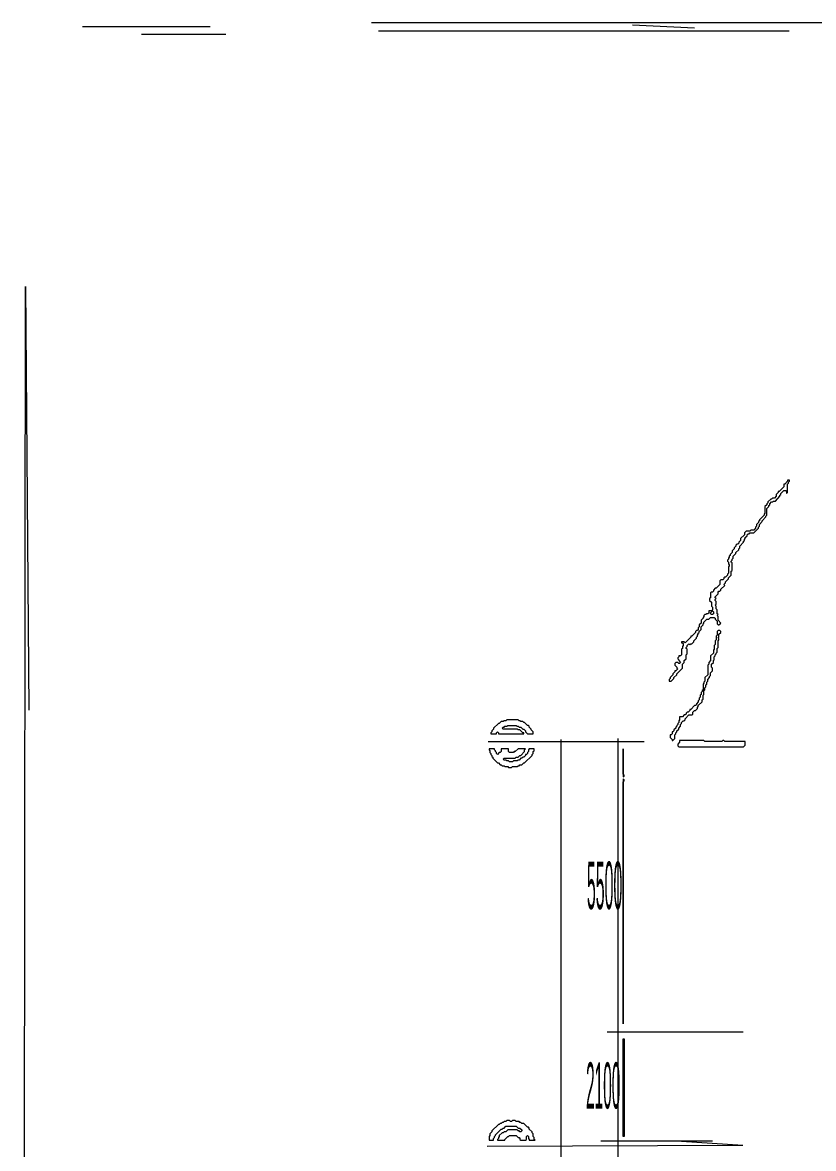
# Model space of a CAD drawing. Header units: millimetres. Extents: x 4 to 412, y 4 to 291.
# Drawn here: x 4 to 77.7, y 185 to 290 of the extents above; entities that cross this region are included whole.
import ezdxf

# ---------------------------------------------------------------- set-up
doc = ezdxf.new("R2010")
doc.units = ezdxf.units.MM
for name, color, linetype, lineweight in [('OCR_TEXT', 6, 'CONTINUOUS', 0), ('TRACE_CURVE', 6, 'CONTINUOUS', 0), ('TRACE_STRAIGHT', 5, 'CONTINUOUS', 0), ('TRACE_TEXT_SYMBOL', 6, 'CONTINUOUS', 0)]:
    doc.layers.add(name, color=color, linetype=linetype, lineweight=lineweight)
doc.styles.add('wqy-unicode', font='wqy-unicode')

msp = doc.modelspace()

# ---------------------------------------------------------------- linework, layer by layer
at = {"layer": 'TRACE_CURVE', "color": 6}
for points in [[(75.31, 247.31), (75.31, 247.22), (75.05, 246.96), (74.96, 246.96), (74.96, 246.7), (74.53, 246.26), (74.44, 246.26), (74.44, 246.17), (74.26, 246), (74.26, 245.82), (74.09, 245.65), (73.91, 245.65), (73.83, 245.56), (73.74, 245.56), (73.47, 245.3), (73.47, 245.21), (73.39, 245.12), (73.39, 245.03), (73.21, 244.86), (73.21, 244.24), (73.12, 244.16), (73.12, 244.07), (72.69, 243.63), (72.69, 243.54), (72.6, 243.46), (72.6, 243.37), (72.42, 243.19), (72.42, 243.02), (72.34, 242.93), (72.34, 242.84), (72.16, 242.67), (71.9, 242.67), (71.81, 242.58), (71.46, 242.58), (71.29, 242.41), (71.29, 242.23), (70.94, 241.88), (70.94, 241.71), (70.76, 241.53), (70.76, 241.44), (70.67, 241.35), (70.58, 241.35), (70.5, 241.27), (70.5, 241.18), (70.32, 241), (70.32, 240.92), (70.15, 240.74), (70.15, 240.57), (69.97, 240.39), (69.97, 240.3), (69.88, 240.22), (69.88, 240.13), (69.8, 240.04), (69.8, 239.95), (69.71, 239.87), (69.71, 239.78), (69.8, 239.69), (69.8, 239.52), (69.88, 239.43), (69.88, 239.34), (69.8, 239.25), (69.8, 238.64), (69.71, 238.55), (69.71, 238.46)], [(72.6, 242.93), (72.69, 243.02), (72.69, 243.19), (72.95, 243.46), (72.95, 243.54), (73.3, 243.89), (73.3, 243.98), (73.39, 244.07), (73.39, 244.68), (73.56, 244.86), (73.56, 244.95), (73.65, 245.03), (73.65, 245.12), (73.83, 245.3), (73.91, 245.3), (74, 245.38), (74.18, 245.38), (74.61, 245.82), (74.61, 245.91), (74.7, 246), (74.7, 246.08), (74.96, 246.35), (75.14, 246.35), (75.23, 246.26), (75.23, 246.08), (75.31, 246.17), (75.31, 246.96), (75.4, 247.05), (75.4, 247.13), (75.49, 247.22), (75.49, 247.31), (75.31, 247.31)], [(68.57, 234.35), (68.75, 234.17), (68.75, 233.91), (68.83, 233.82), (68.92, 233.82), (69.1, 234), (68.83, 234.26), (68.83, 234.61), (68.75, 234.7), (68.83, 234.79), (68.75, 234.87), (68.75, 235.22), (68.66, 235.31), (68.66, 235.57), (68.57, 235.66), (68.66, 235.75), (68.66, 236.01), (68.57, 236.1), (68.57, 236.19), (68.66, 236.28), (68.57, 236.36), (68.57, 236.45), (68.83, 236.71), (68.83, 236.89), (68.92, 236.98), (69.01, 236.98), (69.1, 237.06), (69.1, 237.15), (69.45, 237.5), (69.36, 237.59), (69.53, 237.76), (69.53, 237.85), (69.8, 238.11), (69.8, 238.2), (70.06, 238.46), (70.06, 238.82), (70.15, 238.9), (70.15, 239.6), (70.06, 239.69), (70.06, 239.78), (70.15, 239.87), (70.15, 239.95), (70.23, 240.04), (70.23, 240.22), (70.5, 240.48), (70.5, 240.57), (70.76, 240.83), (70.76, 240.92), (70.85, 241), (70.85, 241.18), (71.2, 241.53), (71.2, 241.62), (71.29, 241.71), (71.29, 241.79), (71.37, 241.88), (71.37, 241.97), (71.55, 242.14), (71.55, 242.23), (71.64, 242.32), (71.72, 242.32), (71.81, 242.41), (72.16, 242.41), (72.6, 242.84), (72.6, 242.93)], [(69.71, 238.46), (69.53, 238.29), (69.45, 238.29), (69.36, 238.2), (69.36, 238.11), (69.27, 238.03), (69.1, 238.03), (69.01, 237.94), (69.01, 237.59), (68.66, 237.24), (68.57, 237.24), (68.4, 237.06), (68.4, 236.98), (68.31, 236.89), (68.22, 236.89), (68.13, 236.8), (68.13, 236.36), (68.05, 236.28), (68.05, 236.1), (68.22, 235.93), (68.22, 235.57), (68.31, 235.49), (68.31, 235.22), (68.22, 235.14), (67.96, 235.14), (67.96, 234.96), (67.87, 234.87), (67.78, 234.87), (67.69, 234.79), (67.61, 234.79), (67.52, 234.7), (67.52, 234.61), (67.43, 234.52), (67.43, 234.44), (67.26, 234.26), (67.26, 234), (67.08, 233.82), (67.08, 233.65), (66.99, 233.56), (66.99, 233.39), (66.91, 233.3), (66.82, 233.3), (66.73, 233.21), (66.73, 233.12), (66.38, 232.77), (66.29, 232.77), (66.29, 232.68), (65.77, 232.16), (65.68, 232.25), (65.42, 232.25), (65.42, 232.16), (65.51, 232.16), (65.59, 232.07), (65.59, 231.9), (65.51, 231.81), (65.51, 231.63), (65.42, 231.55), (65.42, 231.02), (65.33, 230.93), (65.16, 230.93), (65.16, 230.85), (65.07, 230.76), (65.07, 230.67), (65.16, 230.58)], [(65.16, 230.58), (65.16, 230.5), (65.33, 230.32), (65.24, 230.23), (65.16, 230.23), (65.07, 230.32), (64.89, 230.32), (64.8, 230.23), (64.8, 230.06), (64.98, 229.88), (64.98, 229.8), (65.07, 229.71), (64.89, 229.53), (64.8, 229.53), (64.8, 229.44), (64.63, 229.27), (64.63, 229.18), (64.37, 228.92), (64.37, 228.83), (64.28, 228.74), (64.28, 228.57), (64.45, 228.57), (64.72, 228.83), (64.72, 228.92), (64.98, 229.18), (64.98, 229.27), (65.51, 229.8), (65.51, 230.15), (65.68, 230.32), (65.68, 230.5), (65.86, 230.67), (65.86, 231.02), (65.94, 231.11), (65.94, 231.55), (65.86, 231.63), (65.86, 231.72), (65.94, 231.81), (65.94, 231.9), (66.12, 232.07), (66.21, 231.98), (66.29, 232.07), (66.38, 232.07), (66.56, 232.25), (66.56, 232.33), (66.82, 232.6), (66.82, 232.68), (66.91, 232.77), (66.91, 232.86), (66.99, 232.95), (66.99, 233.04), (67.08, 233.12), (67.08, 233.21), (67.26, 233.39), (67.26, 233.65), (67.43, 233.82), (67.43, 233.91), (67.52, 234), (67.52, 234.09), (67.78, 234.35), (67.96, 234.35), (68.13, 234.52), (68.48, 234.52), (68.57, 234.44), (68.57, 234.35)]]:
    msp.add_lwpolyline(points, dxfattribs=at)
for points in [[(68.31, 235.14), (68.4, 235.05), (68.4, 234.87), (68.31, 234.79), (68.22, 234.79), (68.13, 234.87), (68.13, 234.96)], [(59.99, 219.46), (59.99, 196.6), (59.99, 219.2), (60.08, 219.29), (60.08, 219.37)]]:
    msp.add_lwpolyline(points, close=True, dxfattribs=at)
at = {"layer": 'TRACE_STRAIGHT', "color": 5}
for p, q in [((36.51, 290.01), (374.38, 290.01)), ((9.55, 289.65), (21.46, 289.65)), ((15.05, 288.94), (22.93, 288.94)), ((37.15, 289.24), (75.48, 289.24)), ((60.86, 289.81), (66.64, 289.52)), ((3.96, 29.96), (4.25, 265.39)), ((4.25, 265.39), (4.55, 225.86)), ((47.38, 222.96), (61.95, 222.96)), ((54.18, 223.14), (54.18, 95.19)), ((59.48, 223.23), (59.48, 161.4)), ((58.5, 195.88), (71.17, 195.88)), ((47.29, 185.19), (71.15, 185.28)), ((57.89, 185.7), (68.31, 185.7)), ((65.41, 185.66), (71.15, 185.28))]:
    msp.add_line(p, q, dxfattribs=at)
at = {"layer": 'TRACE_TEXT_SYMBOL', "color": 6}
for points in [[(68.83, 233.3), (68.75, 233.21), (68.75, 232.86), (68.66, 232.77), (68.66, 232.42), (68.57, 232.33), (68.57, 231.98), (68.48, 231.9), (68.48, 231.55), (68.4, 231.46), (68.4, 231.2), (68.13, 230.93), (68.13, 230.5), (67.96, 230.32), (67.96, 230.15), (67.87, 230.06), (67.87, 229.18), (67.61, 228.92), (67.61, 228.57), (67.52, 228.48), (67.52, 228.39), (67.43, 228.31), (67.43, 227.78), (67.34, 227.69), (67.34, 227.61), (67.26, 227.52), (67.26, 227.34), (67.17, 227.26), (67.17, 227.08), (67.08, 226.99), (67.08, 226.82), (66.99, 226.73), (66.99, 226.64), (66.82, 226.47), (66.82, 226.38), (66.73, 226.29), (66.64, 226.29), (66.29, 225.94), (66.21, 225.94), (66.21, 225.85), (66.03, 225.68), (65.94, 225.68), (65.86, 225.59), (65.86, 225.5), (65.77, 225.42), (65.68, 225.42), (65.51, 225.24), (65.24, 225.24), (65.24, 224.98), (65.16, 224.89), (65.16, 224.72), (65.07, 224.63), (65.07, 224.54), (64.98, 224.45), (64.98, 224.37), (64.89, 224.28), (64.89, 224.19), (64.72, 224.02), (64.72, 223.93), (64.63, 223.84), (64.54, 223.84), (64.54, 223.66), (64.45, 223.58), (64.37, 223.58)], [(68.83, 231.72), (68.83, 232.33), (68.92, 232.42), (68.92, 232.51), (68.83, 232.6), (68.92, 232.68), (68.92, 232.95), (69.1, 233.12), (69.1, 233.21), (69.01, 233.3), (68.83, 233.3)], [(64.37, 223.58), (64.37, 223.31), (64.54, 223.14), (64.54, 223.05), (64.63, 223.05), (64.8, 223.23), (64.8, 223.58), (64.89, 223.66), (64.89, 223.75), (64.98, 223.84), (64.98, 223.93), (65.16, 224.1), (65.16, 224.19), (65.33, 224.37), (65.33, 224.54), (65.42, 224.63), (65.42, 224.72), (65.59, 224.89), (65.68, 224.89), (65.77, 224.98), (65.77, 225.07), (66.12, 225.42), (66.38, 225.42), (66.47, 225.5), (66.47, 225.68), (66.64, 225.85), (66.73, 225.85), (66.91, 226.03), (66.91, 226.12), (66.99, 226.2), (66.99, 226.29), (67.34, 226.64), (67.34, 226.82), (67.43, 226.91), (67.43, 227.26), (67.52, 227.34), (67.52, 227.69), (67.61, 227.78), (67.61, 227.96), (67.69, 228.04), (67.69, 228.22), (67.78, 228.31), (67.78, 228.48), (67.87, 228.57), (67.87, 228.74), (68.05, 228.92), (68.05, 229.01), (68.13, 229.09), (68.13, 229.36), (68.31, 229.53), (68.31, 229.8), (68.22, 229.88), (68.22, 230.15), (68.4, 230.32), (68.4, 230.5), (68.48, 230.58), (68.48, 230.85), (68.57, 230.93), (68.57, 231.02), (68.66, 231.11), (68.66, 231.2), (68.75, 231.28), (68.75, 231.63), (68.83, 231.72)], [(47.47, 222.26), (47.47, 222.18), (47.55, 222.09), (47.55, 221.91), (47.64, 221.83), (47.64, 221.74), (47.73, 221.65), (47.73, 221.56), (47.82, 221.48), (47.82, 221.39), (48.25, 220.95), (48.34, 220.95), (48.52, 220.77), (48.6, 220.77), (48.69, 220.69), (48.87, 220.69), (48.95, 220.6), (49.22, 220.6), (49.3, 220.51), (49.57, 220.51), (49.65, 220.6), (50.09, 220.6), (50.18, 220.69), (50.27, 220.69), (50.36, 220.77), (50.53, 220.77), (50.71, 220.95), (50.79, 220.95), (51.49, 221.65), (51.49, 221.74), (51.58, 221.83), (51.58, 222), (51.67, 222.09), (51.67, 222.26), (51.23, 222.26), (51.14, 222.18), (51.14, 222), (51.06, 221.91), (51.06, 221.83), (50.97, 221.74), (50.88, 221.74), (50.88, 221.65), (50.71, 221.48), (50.62, 221.48), (50.53, 221.39), (50.44, 221.39), (50.27, 221.21), (50.18, 221.21), (50.09, 221.13), (49.74, 221.13), (49.65, 221.04), (49.39, 221.04), (49.3, 221.13), (49.13, 221.13), (49.04, 221.21), (48.87, 221.21), (48.78, 221.3), (48.87, 221.39), (49.92, 221.39), (50, 221.48), (50.18, 221.48), (50.36, 221.65), (50.44, 221.65), (50.79, 222)], [(50.79, 222), (50.79, 222.18), (50.88, 222.26), (50.18, 222.26), (49.92, 222), (49.83, 222), (49.74, 221.91), (49.39, 221.91), (49.3, 222), (49.3, 222.26), (48.6, 222.26), (48.6, 222), (48.52, 221.91), (48.43, 221.91), (48.25, 221.74), (48.17, 221.83), (48.17, 221.91), (48.08, 222), (48.08, 222.09), (47.99, 222.18), (47.99, 222.26), (47.47, 222.26)], [(49.13, 187.58), (49.04, 187.5), (48.87, 187.5), (48.78, 187.41), (48.69, 187.41), (48.6, 187.32), (48.52, 187.32), (48.43, 187.23), (48.34, 187.23), (47.73, 186.62), (47.73, 186.53), (47.55, 186.36), (47.55, 186.18), (47.47, 186.1), (47.47, 185.75), (47.9, 185.75), (47.9, 185.92), (47.99, 186.01), (47.99, 186.1), (48.08, 186.18), (48.08, 186.27), (48.6, 186.8), (48.69, 186.8), (48.78, 186.88), (48.87, 186.88), (49.04, 187.06), (50, 187.06), (50.18, 186.88), (50.36, 186.88), (50.53, 186.71), (50.53, 186.62), (50.44, 186.53), (50.36, 186.53), (50.27, 186.62), (50.18, 186.62), (50.09, 186.71), (49.22, 186.71), (49.04, 186.53), (48.87, 186.53), (48.78, 186.45), (48.69, 186.45), (48.43, 186.18), (48.43, 186.1), (48.34, 186.01), (48.34, 185.92), (48.25, 185.83), (48.25, 185.75), (48.95, 185.75), (48.95, 185.83), (49.22, 186.1), (49.3, 186.1), (49.39, 186.18), (50, 186.18), (50.18, 186.01), (50.27, 186.01), (50.36, 185.92), (50.36, 185.83), (50.44, 185.75), (50.88, 185.75), (50.97, 185.83), (50.97, 186.1), (51.06, 186.18), (51.14, 186.1), (51.14, 185.92)], [(51.14, 185.92), (51.23, 185.83), (51.23, 185.75), (51.76, 185.75), (51.67, 185.83), (51.67, 186.01), (51.58, 186.1), (51.58, 186.36), (51.49, 186.45), (51.49, 186.53), (51.23, 186.8), (51.23, 186.88), (51.14, 186.97), (51.06, 186.97), (50.71, 187.32), (50.53, 187.32), (50.44, 187.41), (50.36, 187.41), (50.27, 187.5), (50, 187.5), (49.92, 187.58), (49.65, 187.58), (49.57, 187.5), (49.48, 187.5), (49.39, 187.58), (49.13, 187.58)]]:
    msp.add_lwpolyline(points, dxfattribs=at)
for points in [[(49.13, 224.98), (49.04, 224.89), (48.87, 224.89), (48.78, 224.8), (48.6, 224.8), (48.43, 224.63), (48.34, 224.63), (47.9, 224.19), (47.9, 224.1), (47.73, 223.93), (47.73, 223.84), (47.64, 223.75), (47.64, 223.66), (48.17, 223.66), (48.17, 223.75), (48.25, 223.84), (48.34, 223.75), (48.34, 223.66), (50.71, 223.66), (50.71, 223.75), (50.62, 223.75), (50.36, 224.02), (50.18, 224.02), (50.09, 224.1), (48.78, 224.1), (48.69, 224.19), (48.78, 224.28), (48.87, 224.28), (48.95, 224.37), (49.13, 224.37), (49.22, 224.45), (50, 224.45), (50.09, 224.37), (50.18, 224.37), (50.27, 224.28), (50.44, 224.28), (50.62, 224.1), (50.71, 224.1), (50.88, 223.93), (50.88, 223.84), (51.06, 223.66), (51.58, 223.66), (51.58, 223.84), (51.41, 224.02), (51.41, 224.1), (51.23, 224.28), (51.23, 224.37), (51.14, 224.45), (51.06, 224.45), (50.79, 224.72), (50.71, 224.72), (50.62, 224.8), (50.44, 224.8), (50.36, 224.89), (50.27, 224.89), (50.18, 224.98)], [(65.24, 223.05), (65.24, 222.88), (65.07, 222.7), (65.07, 222.53), (65.16, 222.44), (71.2, 222.44), (71.37, 222.61), (71.37, 222.96), (69.45, 222.96), (69.36, 223.05), (69.27, 223.05), (69.18, 222.96), (67.61, 222.96), (67.52, 223.05)], [(59.99, 222.26), (59.99, 219.64), (60.08, 219.72), (60.08, 219.81), (59.99, 219.9)], [(59.99, 195.2), (60.08, 195.2), (60.08, 186.1), (59.99, 186.1)]]:
    msp.add_lwpolyline(points, close=True, dxfattribs=at)

# ---------------------------------------------------------------- texts
at = {"layer": 'OCR_TEXT', "color": 6, "style": 'wqy-unicode', "width": 0.25}
for s, height, p in [('5500', 4.44, (56.6, 207.31)), ('2100', 4.303, (56.52, 188.71))]:
    msp.add_text(s, height=height, dxfattribs=at).set_placement(p)

doc.saveas('drawing.dxf')
